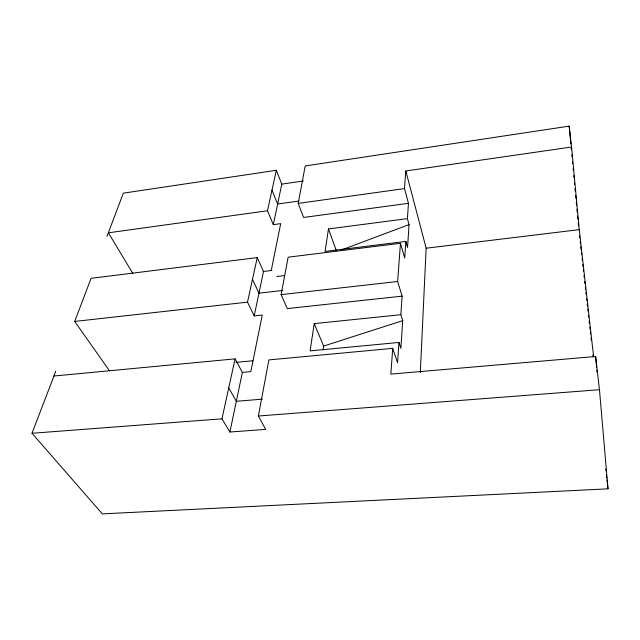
<?xml version="1.0" encoding="UTF-8"?>
<svg xmlns="http://www.w3.org/2000/svg" width="640" height="640" viewBox="0 0 640 640"><rect width="100%" height="100%" fill="white"/><g stroke="black" fill="none" stroke-linecap="round" stroke-linejoin="round"><path stroke-width="0.96" d="M420.312 372.616L426.144 248.216L405.816 170.968L571.568 147.016L569.184 126.128L305.216 165.944L298.2 203.4L303.608 217.456L408.456 203.312L404.496 188.592L405.816 170.968M402.712 320.64L400.88 348.344L398.952 342.448L310.112 350.888L314.216 323.624L400.848 314.696L402.712 320.64L323.656 346.072L323.12 349.944M407.408 218.624L409.056 224.624L407.552 247.416L405.848 241.416L325.08 251.44L328.464 228.936L407.408 218.624L408.456 203.312M398.952 342.448L397.568 362.776L392.72 348.352L268.888 359.912L258.376 416.016L265.72 429.408L229.888 432.016L221.976 418.816L235.088 358.872L53.952 376.024L32 433.28L102.336 513.872L608 488.832L599.464 389.704L595.632 356.48L390.856 374.096L392.72 348.352M400.848 314.696L402.112 296.144L397.64 281.496L400.456 243.296L288.128 257.192L281.112 294.624L287.32 308.576L402.112 296.144M405.848 241.416L404.712 258.016L400.456 243.296M271.24 270.496L280.696 223.648L273.312 224.64L267.488 210.768L276.336 170.288L123.328 193.16L106.952 236.416M229.888 432.016L242.376 372.4L235.088 358.872M242.376 372.4L250.832 371.632L262.248 315.032L254.2 315.896L263.512 271.432L257.248 257.592L91.088 278.328L74.696 321.44L109.472 370.752M273.312 224.64L281.792 184.128L276.336 170.288M254.2 315.896L247.496 302.152L257.248 257.592M53.952 376.024L55.68 371.248M341.36 249.992L409.056 224.624M281.792 184.128L303.424 180.968M298.976 201.032L277.624 204.024L271.992 190.168M298.2 203.4L404.496 188.592M267.488 210.768L108.4 232.808L132.888 273.536M426.144 248.216L579.264 229.632L571.568 147.016M263.056 271.52L271.944 270.448M276.8 276.496L284.688 275.56M282.776 290.456L258.96 293.176L252.48 279.376M281.112 294.624L397.64 281.496M74.696 321.44L247.496 302.152M236.032 362.344L252.936 360.768M262.52 399.144L236.32 401.288L228.736 387.912M258.376 416.016L599.464 389.704M32 433.28L221.976 418.816M314.216 323.624L323.656 346.072M328.464 228.936L336.392 250.816M579.264 229.632L593.624 356.76M579.528 235.832L579.752 237.816M580.2 241.784L580.424 243.768M580.752 246.744L581.088 249.72M581.424 252.696L581.648 254.68M582.096 258.648L582.32 260.632M582.768 264.6L582.992 266.584M583.32 269.56L583.544 271.544M583.992 275.52L584.216 277.504M584.664 281.472L584.888 283.456M585.336 287.424L585.56 289.408M585.888 292.384L586.112 294.368M586.56 298.336L586.784 300.32M587.232 304.288L587.456 306.272M587.792 309.248L588.016 311.232M588.456 315.2L588.68 317.184M589.128 321.16L589.352 323.144M589.8 327.112L590.024 329.096M590.36 332.072L590.584 334.056M591.024 338.024L591.248 340.008M592.928 354.888L593.152 356.872M605.768 468.992L605.992 470.976M606.44 474.944L606.768 477.92M606.992 479.904L608 488.832M569.184 126.128L570.384 138.976M570.568 140.952L570.84 143.912M571.208 147.872L571.4 149.848M571.856 154.784L572.04 156.76M572.504 161.704L572.688 163.68M573.152 168.616L573.336 170.592M573.8 175.536L573.984 177.512M574.44 182.448L574.632 184.424M575 188.384L575.272 191.344M575.648 195.296L575.92 198.264M576.288 202.216L576.568 205.176M576.936 209.128L577.216 212.096M577.584 216.048L577.864 219.008M578.232 222.96L578.504 225.928M595.632 356.48L596.584 367.312M596.84 370.264L597.016 372.232"/></g></svg>
